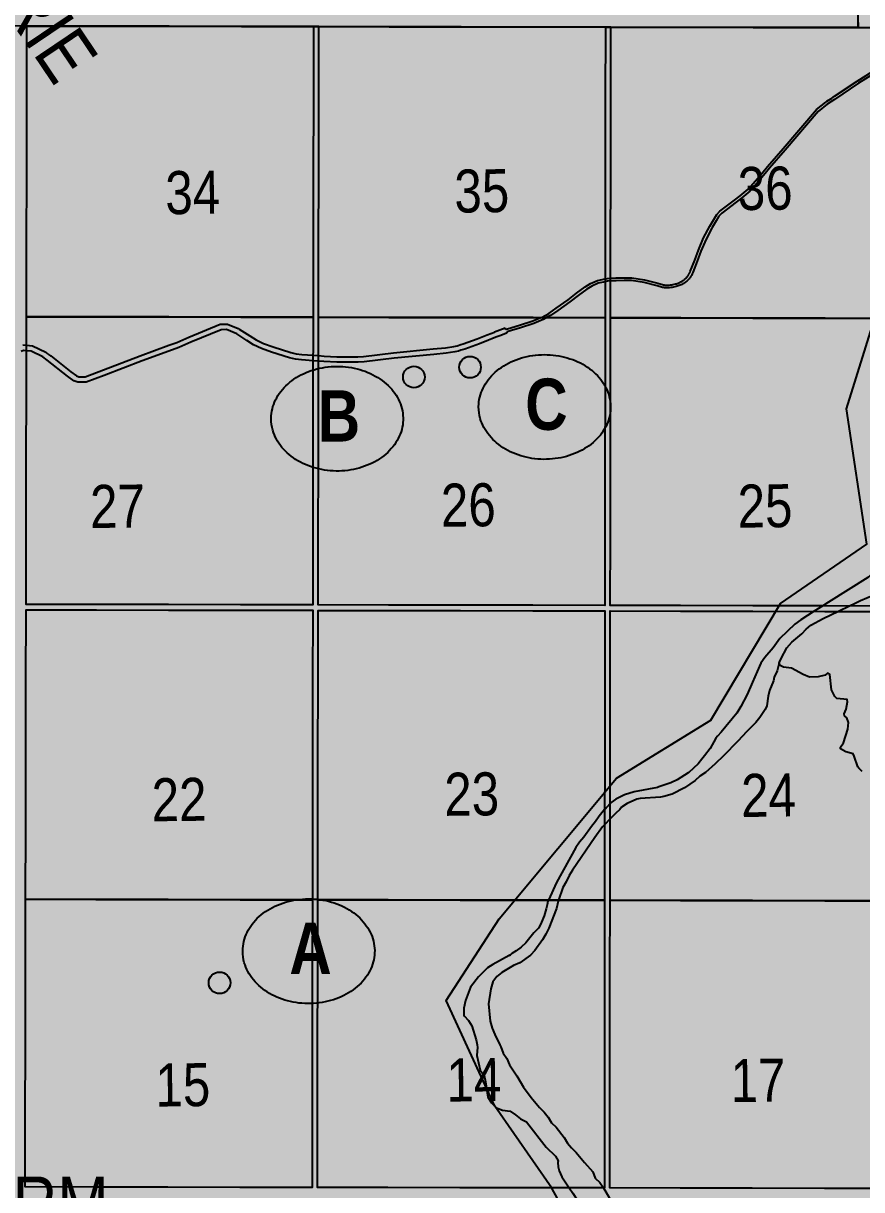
# Model space of a CAD drawing. Extents: x 410314 to 414262, y 6043239 to 6046088.
# Drawn here: x 413202.7 to 413357.8, y 6043409.7 to 6043625.6 of the extents above; entities that cross this region are included whole.
import ezdxf
from ezdxf.enums import TextEntityAlignment as Align

# ---------------------------------------------------------------- set-up
doc = ezdxf.new("R2010")
doc.units = 0
doc.header["$LTSCALE"] = 5
doc.linetypes.add('DASHED2', pattern=[9.525, 6.35, -3.175])
for name, color, linetype in [('AS-RAILWAY', 13, 'TRACKS'), ('CG-NOTES', 7, 'Continuous'), ('Quarters', 8, 'Continuous'), ('RoadSeg', 57, 'DASHED2'), ('ROUTE-MAP-HWY', 2, 'Continuous'), ('ROUTE-MAP-LABELS', 210, 'Continuous'), ('ROUTE-MAP-ROUTE', 90, 'Continuous'), ('T-WATER', 160, 'Continuous'), ('Townships', 57, 'Continuous')]:
    doc.layers.add(name, color=color, linetype=linetype)
doc.layers.add('ROUTE-MAP-BACKGROUND-H', color=7, linetype='Continuous', true_color=0xf0ebff)
doc.styles.add('120', font='ARIALN.TTF', dxfattribs={"height": 13})
doc.styles.add('80', font='ARIALN.TTF', dxfattribs={"height": 10})
doc.styles.add('BOLD', font='ARIALNB.TTF')
doc.linetypes.add('TRACKS', pattern='A,3.81,[130,ltypeshp1.shx,S=6.35,R=0,X=0,Y=0],3.81', length=7.62)

# ---------------------------------------------------------------- blocks, each defined once
blk = doc.blocks.new('*U690')
h = blk.add_hatch(color=255)
edge = h.paths.add_edge_path()
edge.add_line((-79, -11.5), (79, -11.5))
edge.add_arc((79, -5.5), 6, 270, 360)
edge.add_line((85, -5.5), (85, 4))
edge.add_arc((79, 4), 6, 0, 90)
edge.add_line((79, 10), (-79, 10))
edge.add_arc((-79, 4), 6, 90, 180)
edge.add_line((-85, 4), (-85, -5.5))
edge.add_arc((-79, -5.5), 6, 180, 270)
at = {"color": 210, "flags": 128}
blk.add_lwpolyline([(-79, -11.5, 3, 3, 0), (79, -11.5, 3, 3, 0.414214), (85, -5.5, 3, 3, 0), (85, 4, 3, 0, 0.414214), (79, 10, 0, 0, 0), (-79, 10, 0, 0, 0.414214), (-85, 4, 0, 0, 0), (-85, -5.5, 0, 3, 0.414214)], format="xyseb", close=True, dxfattribs=at)
at = {"color": 210, "style": '80'}
blk.add_attdef('ENTER_TEXT_001', (-35.99, -5), '', height=10, dxfattribs=at)
blk = doc.blocks.new('AA')
at = {"const_width": 4}
blk.add_lwpolyline([(-1, 0, 1), (1, 0, 1)], format="xyb", close=True, dxfattribs=at)
blk.add_circle((0, 0), 2)
blk = doc.blocks.new('Route_Letters')
h = blk.add_hatch(color=255)
h.dxf.hatch_style = 1
edge = h.paths.add_edge_path()
edge.add_ellipse((-0.12, 0.46), major_axis=(-11.97, 0), ratio=0.789318, start_angle=0, end_angle=360)
at = {"color": 5}
blk.add_open_spline([(-12.34, 0.46), (-12.34, -0.25), (-12.24, -0.97), (-11.72, -2.79), (-11.14, -3.88), (-9.56, -5.81), (-8.54, -6.66), (-6.22, -8.02), (-4.9, -8.54), (-2.12, -9.17), (-0.66, -9.3), (2.22, -9.13), (3.64, -8.84), (6.27, -7.89), (7.48, -7.22), (9.54, -5.6), (10.38, -4.64), (11.6, -2.54), (11.97, -1.4), (12.18, 0.91), (12.02, 2.08), (11.2, 4.3), (10.54, 5.35), (8.8, 7.2), (7.72, 7.99), (5.29, 9.24), (3.93, 9.68), (1.11, 10.18), (-0.35, 10.23), (-3.22, 9.91), (-4.61, 9.55), (-7.16, 8.47), (-8.32, 7.75), (-10.24, 6.02), (-11, 5.02), (-12.05, 2.86), (-12.32, 1.7), (-12.34, 0.52), (-12.34, 0.49), (-12.34, 0.46)], degree=3, knots=[0, 0, 0, 0, 0.219529, 0.219529, 0.575727, 0.575727, 0.931924, 0.931924, 1.288121, 1.288121, 1.644318, 1.644318, 2.000515, 2.000515, 2.356712, 2.356712, 2.712909, 2.712909, 3.069107, 3.069107, 3.425304, 3.425304, 3.781501, 3.781501, 4.137698, 4.137698, 4.493895, 4.493895, 4.850092, 4.850092, 5.20629, 5.20629, 5.562487, 5.562487, 5.918684, 5.918684, 6.274881, 6.274881, 6.283185, 6.283185, 6.283185, 6.283185], dxfattribs=at)
at = {"color": 14, "style": 'BOLD'}
blk.add_attdef('A', text='', height=9.5, dxfattribs=at).set_placement((0.22, 0.98), align=Align.MIDDLE)
blk = doc.blocks.new('*U689')
h = blk.add_hatch(color=255)
edge = h.paths.add_edge_path()
edge.add_line((-89, -20), (89, -20))
edge.add_arc((89, -14), 6, 270, 360)
edge.add_line((95, -14), (95, 12.5))
edge.add_arc((89, 12.5), 6, 0, 90)
edge.add_line((89, 18.5), (-89, 18.5))
edge.add_arc((-89, 12.5), 6, 90, 180)
edge.add_line((-95, 12.5), (-95, -14))
edge.add_arc((-89, -14), 6, 180, 270)
at = {"color": 14, "flags": 128}
blk.add_lwpolyline([(113.18, 59.67, 0, 7.5, 0), (0, 0, 0, 0, 0)], format="xyseb", dxfattribs=at)
blk.add_lwpolyline([(-89, -20, 3, 3, 0), (89, -20, 3, 3, 0.414214), (95, -14, 3, 3, 0), (95, 12.5, 3, 0, 0.414214), (89, 18.5, 0, 0, 0), (-89, 18.5, 0, 0, 0.414214), (-95, 12.5, 0, 0, 0), (-95, -14, 0, 3, 0.414214)], format="xyseb", close=True, dxfattribs=at)
at = {"color": 14, "style": '80'}
blk.add_attdef('ENTER_TEXT_001', (-35.99, -5), '', height=10, dxfattribs=at)

msp = doc.modelspace()

# ---------------------------------------------------------------- hatches: boundary and pattern name
at = {"layer": 'ROUTE-MAP-BACKGROUND-H'}
h = msp.add_hatch(color=256, dxfattribs=at)
h.dxf.hatch_style = 1
h.paths.add_polyline_path([(413029.102, 6044227.914), (414016.045, 6044227.914), (414016.045, 6043351.708), (413029.102, 6043351.708)])

# ---------------------------------------------------------------- linework, layer by layer
at = {"layer": 'AS-RAILWAY', "ltscale": 0.1, "flags": 128}
msp.add_lwpolyline([(413314.563, 6043353.011), (413313.583, 6043359.74), (413311.135, 6043390.569), (413300.484, 6043410.021), (413289.951, 6043425.192), (413280.941, 6043444.766), (413290.734, 6043459.838), (413312.476, 6043485.872), (413329.909, 6043496.638), (413342.808, 6043518.23), (413358.791, 6043529.192), (413355.03, 6043554.247), (413360.358, 6043571.472), (413376.028, 6043581.494), (413386.057, 6043600.286), (413412.096, 6043625.15), (413425.259, 6043640.496), (413451.584, 6043639.557), (413475.716, 6043632.667), (413496.4, 6043633.919), (413507.996, 6043641.123), (413503.922, 6043654.903), (413496.713, 6043666.178), (413501.414, 6043684.03), (413524.606, 6043689.98), (413537.455, 6043689.041), (413547.171, 6043680.584), (413554.692, 6043671.815), (413565.974, 6043668.37), (413575.063, 6043669.31), (413575.063, 6043678.392), (413569.126, 6043686.392), (413557.72, 6043696.218), (413553.591, 6043706.634), (413551.821, 6043719.8), (413554.181, 6043735.915), (413558.508, 6043743.868), (413569.717, 6043752.712), (413572.274, 6043760.572), (413568.93, 6043769.612), (413562.638, 6043776.097), (413550.642, 6043777.276), (413541.203, 6043777.866), (413535.697, 6043782.779), (413534.91, 6043792.408), (413542.786, 6043811.378), (413557.338, 6043829.458), (413567.957, 6043844.786), (413588.016, 6043852.057), (413617.71, 6043861.687), (413646.617, 6043877.212), (413686.931, 6043886.055), (413706.596, 6043895.095), (413713.963, 6043902.901), (413710.817, 6043919.605), (413690.955, 6043954.389), (413673.825, 6043984.731), (413668.71, 6044003.823), (413674.216, 6044018.562), (413692.308, 6044035.856), (413700.37, 6044058.259), (413696.437, 6044063.368), (413682.475, 6044058.259), (413663.238, 6044100.043), (413668.902, 6044123.625), (413659.463, 6044146.264), (413641.516, 6044164.575), (413618.862, 6044174.952), (413608.165, 6044187.214), (413610.052, 6044207.023), (413586.769, 6044211.425), (413573.24, 6044225.26)], dxfattribs=at)
at = {"layer": 'Quarters'}
for points in [[(413256.328, 6043584.58), (413256.312, 6043571.187), (413242.971, 6043571.21), (413229.63, 6043571.234), (413216.289, 6043571.257), (413203.283, 6043571.279), (413203.304, 6043584.672), (413203.325, 6043598.065), (413203.347, 6043611.569), (413203.368, 6043625.073), (413216.37, 6043625.05), (413229.706, 6043625.027), (413243.042, 6043625.003), (413256.379, 6043624.98), (413256.362, 6043611.476), (413256.345, 6043597.972)], [(413310.36, 6043584.484), (413310.348, 6043571.091), (413297.006, 6043571.115), (413283.665, 6043571.139), (413270.323, 6043571.162), (413257.317, 6043571.185), (413257.333, 6043584.578), (413257.35, 6043597.971), (413257.366, 6043611.474), (413257.383, 6043624.978), (413270.385, 6043624.955), (413283.722, 6043624.931), (413297.059, 6043624.907), (413310.396, 6043624.884), (413310.384, 6043611.38), (413310.372, 6043597.876)], [(413364.384, 6043570.97), (413351.042, 6043571), (413337.701, 6043571.03), (413324.359, 6043571.06), (413311.353, 6043571.089), (413311.365, 6043584.482), (413311.377, 6043597.874), (413311.389, 6043611.378), (413311.401, 6043624.881), (413324.403, 6043624.852), (413337.74, 6043624.821), (413351.077, 6043624.79), (413364.413, 6043624.76), (413364.406, 6043611.257), (413364.398, 6043597.755), (413364.391, 6043584.362)], [(413256.262, 6043531.009), (413256.246, 6043517.951), (413242.901, 6043517.975), (413229.555, 6043517.998), (413216.209, 6043518.021), (413203.199, 6043518.043), (413203.219, 6043531.101), (413203.24, 6043544.494), (413203.262, 6043557.887), (413203.283, 6043571.279), (413216.289, 6043571.257), (413229.63, 6043571.234), (413242.971, 6043571.21), (413256.312, 6043571.187), (413256.295, 6043557.795), (413256.279, 6043544.402)], [(413310.312, 6043530.914), (413310.301, 6043517.856), (413296.955, 6043517.88), (413283.608, 6043517.903), (413270.262, 6043517.927), (413257.251, 6043517.95), (413257.267, 6043531.007), (413257.283, 6043544.4), (413257.3, 6043557.793), (413257.317, 6043571.185), (413270.323, 6043571.162), (413283.665, 6043571.139), (413297.006, 6043571.115), (413310.348, 6043571.091), (413310.336, 6043557.699), (413310.324, 6043544.307)], [(413364.384, 6043570.97), (413364.376, 6043557.578), (413364.369, 6043544.185), (413364.361, 6043530.793), (413364.354, 6043517.735), (413351.009, 6043517.765), (413337.662, 6043517.795), (413324.316, 6043517.825), (413311.305, 6043517.854), (413311.317, 6043530.912), (413311.329, 6043544.304), (413311.341, 6043557.697), (413311.353, 6043571.089), (413324.359, 6043571.06), (413337.701, 6043571.03), (413351.042, 6043571)], [(413256.196, 6043476.769), (413256.18, 6043463.376), (413242.829, 6043463.399), (413229.479, 6043463.422), (413216.128, 6043463.445), (413203.112, 6043463.468), (413203.133, 6043476.861), (413203.155, 6043490.253), (413203.176, 6043503.646), (413203.197, 6043517.039), (413216.208, 6043517.016), (413229.554, 6043516.993), (413242.899, 6043516.97), (413256.245, 6043516.947), (413256.229, 6043503.554), (413256.212, 6043490.162)], [(413310.264, 6043476.674), (413310.252, 6043463.282), (413296.902, 6043463.305), (413283.551, 6043463.329), (413270.2, 6043463.352), (413257.184, 6043463.375), (413257.201, 6043476.767), (413257.217, 6043490.16), (413257.233, 6043503.553), (413257.25, 6043516.945), (413270.261, 6043516.922), (413283.607, 6043516.899), (413296.953, 6043516.875), (413310.3, 6043516.852), (413310.288, 6043503.459), (413310.276, 6043490.067)], [(413364.332, 6043476.553), (413364.325, 6043463.161), (413350.974, 6043463.191), (413337.624, 6043463.221), (413324.273, 6043463.25), (413311.257, 6043463.28), (413311.269, 6043476.672), (413311.281, 6043490.065), (413311.292, 6043503.457), (413311.304, 6043516.85), (413324.315, 6043516.82), (413337.662, 6043516.79), (413351.008, 6043516.76), (413364.354, 6043516.731), (413364.347, 6043503.338), (413364.339, 6043489.946)], [(413256.131, 6043423.198), (413256.115, 6043410.141), (413242.76, 6043410.164), (413229.404, 6043410.187), (413216.049, 6043410.209), (413203.029, 6043410.232), (413203.049, 6043423.29), (413203.07, 6043436.682), (413203.091, 6043450.075), (413203.112, 6043463.468), (413216.128, 6043463.445), (413229.479, 6043463.422), (413242.829, 6043463.399), (413256.18, 6043463.376), (413256.163, 6043449.984), (413256.147, 6043436.591)], [(413310.217, 6043423.104), (413310.206, 6043410.047), (413296.851, 6043410.07), (413283.495, 6043410.093), (413270.14, 6043410.116), (413257.119, 6043410.139), (413257.135, 6043423.197), (413257.152, 6043436.589), (413257.168, 6043449.982), (413257.184, 6043463.375), (413270.2, 6043463.352), (413283.551, 6043463.329), (413296.902, 6043463.305), (413310.252, 6043463.282), (413310.241, 6043449.889), (413310.229, 6043436.497)], [(413364.303, 6043422.983), (413364.296, 6043409.926), (413350.941, 6043409.955), (413337.586, 6043409.985), (413324.231, 6043410.015), (413311.211, 6043410.044), (413311.222, 6043423.102), (413311.234, 6043436.495), (413311.245, 6043449.887), (413311.257, 6043463.28), (413324.273, 6043463.25), (413337.624, 6043463.221), (413350.974, 6043463.191), (413364.325, 6043463.161), (413364.318, 6043449.768), (413364.311, 6043436.376)]]:
    msp.add_lwpolyline(points, close=True, dxfattribs=at)
at = {"layer": 'RoadSeg'}
for points in [[(413202.588, 6043566.053), (413203.274, 6043565.999), (413204.403, 6043565.911), (413206.838, 6043564.73), (413207.071, 6043564.55), (413207.102, 6043564.526), (413207.37, 6043564.319), (413207.73, 6043564.042), (413207.762, 6043564.018), (413211.486, 6043561.071), (413212.521, 6043560.344), (413212.964, 6043560.178), (413214.12, 6043560.181), (413224.343, 6043564.063), (413229.622, 6043565.995), (413231.071, 6043566.525), (413233.306, 6043567.486), (413239.101, 6043569.881), (413240.453, 6043569.914), (413242.426, 6043569.097), (413242.662, 6043568.999), (413244.593, 6043567.719), (413245.768, 6043566.98), (413247.137, 6043566.338), (413248.919, 6043565.686), (413252.223, 6043564.638), (413253.202, 6043564.421), (413254.232, 6043564.303), (413256.303, 6043564.154), (413257.308, 6043564.081), (413258.358, 6043564.005), (413260.712, 6043563.878), (413263.344, 6043563.866), (413264.618, 6043563.863), (413265.654, 6043563.923), (413271.181, 6043564.612), (413278.552, 6043565.311), (413280.79, 6043565.542), (413282.376, 6043565.788), (413282.978, 6043565.914), (413283.659, 6043566.129), (413284.073, 6043566.259), (413286.648, 6043567.203), (413288.546, 6043567.939), (413289.177, 6043568.184), (413289.857, 6043568.447), (413289.879, 6043568.456), (413290.894, 6043568.838), (413291.85, 6043569.199), (413291.876, 6043569.123), (413291.94, 6043568.939), (413291.995, 6043568.954), (413292.261, 6043569.031), (413294.515, 6043569.689), (413296.986, 6043570.514), (413298.422, 6043571.112), (413298.679, 6043571.219), (413299.955, 6043571.908), (413301.313, 6043572.855), (413303.497, 6043574.426), (413305.068, 6043575.619), (413306.658, 6043576.784), (413307.671, 6043577.402), (413308.911, 6043577.964), (413310.354, 6043578.278), (413310.72, 6043578.357), (413311.359, 6043578.394), (413312.345, 6043578.451), (413313.871, 6043578.471), (413315.272, 6043578.455), (413317.665, 6043578.097), (413320.073, 6043577.472), (413321.122, 6043577.199), (413321.204, 6043577.179), (413321.289, 6043577.162), (413321.374, 6043577.148), (413321.46, 6043577.137), (413321.541, 6043577.13), (413321.699, 6043577.124), (413321.713, 6043577.124), (413321.739, 6043577.125), (413321.949, 6043577.129), (413322.188, 6043577.144), (413322.2, 6043577.145), (413322.432, 6043577.167), (413322.669, 6043577.199), (413322.904, 6043577.24), (413323.369, 6043577.347), (413323.534, 6043577.393), (413323.698, 6043577.445), (413323.859, 6043577.503), (413324.018, 6043577.567), (413324.175, 6043577.636), (413324.329, 6043577.712), (413324.48, 6043577.793), (413324.628, 6043577.879), (413324.773, 6043577.971), (413324.914, 6043578.068), (413325.052, 6043578.17), (413325.316, 6043578.39), (413325.406, 6043578.491), (413325.492, 6043578.595), (413325.509, 6043578.616), (413325.575, 6043578.702), (413325.598, 6043578.734), (413325.654, 6043578.812), (413325.683, 6043578.855), (413325.729, 6043578.924), (413325.764, 6043578.98), (413325.801, 6043579.039), (413325.84, 6043579.108), (413325.868, 6043579.157), (413325.91, 6043579.239), (413325.93, 6043579.277), (413325.976, 6043579.372), (413325.989, 6043579.399), (413326.001, 6043579.427), (413326.093, 6043579.648), (413326.918, 6043581.737), (413327.618, 6043583.587), (413328.563, 6043585.865), (413329.72, 6043588.052), (413330.445, 6043589.3), (413330.991, 6043590.169), (413331.593, 6043590.836), (413334.299, 6043592.873), (413335.333, 6043593.651), (413336.805, 6043594.899), (413337.2, 6043595.306), (413337.719, 6043595.917), (413339.328, 6043597.811), (413340.402, 6043599.075), (413343.28, 6043602.406), (413349.431, 6043609.633), (413351.169, 6043611.013), (413351.347, 6043611.13), (413351.387, 6043611.156), (413352.123, 6043611.634), (413352.22, 6043611.697), (413352.527, 6043611.896), (413352.819, 6043612.093), (413356.986, 6043614.903), (413361.646, 6043617.833)], [(413361.921, 6043617.416), (413357.258, 6043614.484), (413352.803, 6043611.479), (413351.461, 6043610.607), (413349.78, 6043609.272), (413343.66, 6043602.081), (413340.781, 6043598.749), (413339.983, 6043597.81), (413337.718, 6043595.145), (413337.569, 6043594.969), (413337.147, 6043594.533), (413335.645, 6043593.261), (413334.574, 6043592.485), (413331.933, 6043590.466), (413331.391, 6043589.866), (413330.872, 6043589.042), (413330.157, 6043587.81), (413329.016, 6043585.655), (413328.083, 6043583.405), (413327.384, 6043581.557), (413326.565, 6043579.483), (413326.507, 6043579.338), (413326.445, 6043579.195), (413326.377, 6043579.054), (413326.305, 6043578.916), (413326.227, 6043578.781), (413326.145, 6043578.648), (413326.058, 6043578.519), (413325.967, 6043578.392), (413325.871, 6043578.269), (413325.667, 6043578.033), (413325.522, 6043577.908), (413325.373, 6043577.787), (413325.22, 6043577.673), (413325.063, 6043577.564), (413324.901, 6043577.461), (413324.736, 6043577.364), (413324.568, 6043577.273), (413324.396, 6043577.188), (413324.396, 6043577.188), (413324.221, 6043577.11), (413324.044, 6043577.039), (413323.863, 6043576.974), (413323.497, 6043576.864), (413323.246, 6043576.801), (413322.994, 6043576.748), (413322.739, 6043576.705), (413322.483, 6043576.67), (413322.226, 6043576.646), (413321.71, 6043576.625), (413321.607, 6043576.626), (413321.504, 6043576.632), (413321.401, 6043576.641), (413321.299, 6043576.654), (413321.197, 6043576.671), (413320.995, 6043576.716), (413319.948, 6043576.988), (413317.565, 6043577.607), (413315.233, 6043577.956), (413313.871, 6043577.972), (413312.363, 6043577.951), (413311.358, 6043577.894), (413310.789, 6043577.861), (413310.354, 6043577.767), (413309.07, 6043577.488), (413307.906, 6043576.96), (413306.937, 6043576.369), (413305.369, 6043575.219), (413303.795, 6043574.025), (413301.602, 6043572.448), (413300.217, 6043571.482), (413299.529, 6043571.11), (413298.894, 6043570.768), (413297.163, 6043570.047), (413294.666, 6043569.213), (413292.426, 6043568.559), (413292.106, 6043568.466), (413292.132, 6043568.39), (413292.184, 6043568.24), (413292.11, 6043568.212), (413291.058, 6043567.815), (413290.31, 6043567.534), (413290.144, 6043567.471), (413289.371, 6043567.17), (413289.062, 6043567.05), (413288.74, 6043566.925), (413287.084, 6043566.281), (413284.401, 6043565.297), (413283.658, 6043565.064), (413283.236, 6043564.931), (413282.558, 6043564.789), (413280.922, 6043564.536), (413278.655, 6043564.301), (413271.292, 6043563.603), (413265.747, 6043562.912), (413264.646, 6043562.848), (413263.341, 6043562.851), (413260.685, 6043562.863), (413258.297, 6043562.991), (413257.306, 6043563.063), (413256.302, 6043563.136), (413254.138, 6043563.293), (413253.034, 6043563.419), (413251.96, 6043563.657), (413248.592, 6043564.725), (413246.746, 6043565.4), (413245.28, 6043566.088), (413244.044, 6043566.866), (413242.184, 6043568.098), (413240.263, 6043568.894), (413239.315, 6043568.871), (413233.701, 6043566.551), (413232.035, 6043565.835), (413231.469, 6043565.59), (413229.621, 6043564.913), (413224.699, 6043563.112), (413217.64, 6043560.432), (413214.308, 6043559.166), (413213.912, 6043559.165), (413212.781, 6043559.162), (413212.042, 6043559.44), (413210.879, 6043560.257), (413207.137, 6043563.218), (413206.302, 6043563.862), (413204.127, 6043564.916), (413203.273, 6043564.982), (413202.728, 6043565.024), (413202.268, 6043564.857)]]:
    msp.add_lwpolyline(points, dxfattribs=at)
at = {"layer": 'ROUTE-MAP-HWY', "const_width": 3.996, "flags": 128}
msp.add_lwpolyline([(413232.25, 6043407.426), (413232.358, 6043408.166), (413232.553, 6043409.334), (413233.375, 6043413.942), (413234.602, 6043420.812), (413235.671, 6043426.804), (413236.002, 6043428.688), (413236.214, 6043430.204), (413236.311, 6043431.102), (413236.39, 6043431.989), (413236.439, 6043432.686), (413236.486, 6043433.554), (413236.514, 6043434.407), (413236.524, 6043435.228), (413236.519, 6043435.933), (413236.493, 6043437.039), (413236.449, 6043437.996), (413236.398, 6043438.734), (413236.306, 6043439.745), (413236.191, 6043440.705), (413236.018, 6043441.891), (413235.841, 6043442.928), (413235.55, 6043444.377), (413235.179, 6043445.927), (413234.79, 6043447.331), (413234.318, 6043448.826), (413233.726, 6043450.468), (413233.27, 6043451.606), (413232.918, 6043452.423), (413232.409, 6043453.533), (413231.931, 6043454.497), (413231.281, 6043455.705), (413230.762, 6043456.615), (413230.077, 6043457.741), (413229.46, 6043458.688), (413228.797, 6043459.649), (413228.156, 6043460.528), (413227.189, 6043461.77), (413226.084, 6043463.075), (413224.651, 6043464.65), (413204.306, 6043486.265), (413199.875, 6043490.986)], dxfattribs=at)
at = {"layer": 'ROUTE-MAP-ROUTE'}
for points, const_width in [([(413280.515, 6043565.051), (413283.148, 6043565.445), (413285.896, 6043566.333), (413289.959, 6043568.013), (413291.992, 6043568.76), (413294.933, 6043569.584), (413297.989, 6043570.642), (413300.013, 6043571.669), (413304.793, 6043575.125), (413306.77, 6043576.634), (413307.769, 6043577.226), (413308.941, 6043577.724), (413310.724, 6043578.137), (413312.355, 6043578.207), (413315.242, 6043578.215), (413317.65, 6043577.85), (413321.239, 6043576.911), (413321.605, 6043576.857), (413322.416, 6043576.91), (413323.399, 6043577.1), (413323.968, 6043577.245), (413324.319, 6043577.399), (413324.8, 6043577.713), (413325.186, 6043577.952), (413325.509, 6043578.226), (413325.806, 6043578.585), (413326.23, 6043579.324), (413327.411, 6043582.428), (413328.747, 6043585.801), (413331.184, 6043590.038), (413331.767, 6043590.707), (413335.396, 6043593.428), (413337.002, 6043594.739), (413349.566, 6043609.423), (413351.293, 6043610.792), (413357.039, 6043614.736), (413361.751, 6043617.626)], 1.998), ([(413234.041, 6043449.594), (413239.549, 6043452.497), (413241.162, 6043456.676), (413236.688, 6043466.134), (413253.118, 6043471.193), (413256.639, 6043474.272), (413262.737, 6043491.137), (413267.904, 6043501.115), (413278.122, 6043517.197), (413280.571, 6043566.17)], 1.997)]:
    msp.add_lwpolyline(points, dxfattribs=dict(at, const_width=const_width))
at = {"layer": 'T-WATER', "linetype": 'Continuous'}
msp.add_line((413350.603, 6043517.789), (413349.054, 6043516.789), dxfattribs=at)
at = {"layer": 'T-WATER'}
for points in [[(413364.324, 6043526.971), (413364.195, 6043526.876), (413362.256, 6043526.156), (413362.208, 6043526.138), (413360.666, 6043524.501), (413358.95, 6043523.008), (413351.668, 6043518.478), (413350.603, 6043517.79), (413350.603, 6043517.789)], [(413342.577, 6043507.246), (413342.911, 6043508.044), (413343.98, 6043510.004), (413344.91, 6043511.072), (413346.74, 6043512.607), (413347.54, 6043513.491), (413348.436, 6043514.213), (413350.684, 6043515.412), (413353.502, 6043516.779), (413355.564, 6043517.778), (413356.633, 6043518.297), (413357.582, 6043518.757), (413361.127, 6043520.27), (413364.321, 6043521.369)], [(413349.054, 6043516.789), (413349.053, 6043516.788), (413346.531, 6043515.159), (413345.462, 6043514.417), (413342.681, 6043511.715), (413341.439, 6043510.011), (413339.871, 6043508.206), (413339.157, 6043507.153), (413338.908, 6043506.586), (413337.617, 6043503.636), (413336.626, 6043501.372), (413335.478, 6043499.128), (413334.695, 6043497.925), (413331.804, 6043494.374), (413331.163, 6043493.689), (413330.812, 6043493.315), (413329.756, 6043491.381), (413328.725, 6043490.049)], [(413342.577, 6043507.246), (413342.158, 6043505.759), (413341.651, 6043504.564), (413341.477, 6043503.888), (413340.764, 6043502.108), (413340.513, 6043501.032), (413340.261, 6043499.247), (413339.991, 6043498.615), (413338.998, 6043497.116), (413338.213, 6043496.182), (413337.611, 6043495.572), (413336.558, 6043494.503), (413334.929, 6043492.714), (413332.228, 6043490.041), (413330.687, 6043488.517), (413328.898, 6043486.934), (413327.9, 6043486.232), (413326.992, 6043485.47), (413325.022, 6043484.069), (413322.779, 6043482.921), (413321.237, 6043482.494), (413320.599, 6043482.384), (413316.855, 6043482.116), (413316.242, 6043481.995), (413314.403, 6043481.169), (413313.402, 6043480.506), (413313.053, 6043480.101), (413312.309, 6043479.435), (413311.235, 6043478.31), (413310.23, 6043477.257), (413309.842, 6043476.851), (413308.425, 6043474.922), (413304.307, 6043468.892), (413303.666, 6043467.853), (413303.135, 6043466.7), (413302.523, 6043465.624), (413301.703, 6043463.321), (413301.639, 6043463.141), (413301.332, 6043461.763), (413299.938, 6043458.142), (413299.402, 6043457.005), (413298.78, 6043455.944), (413297.336, 6043454.002), (413296.568, 6043453.134), (413294.544, 6043451.708), (413293.369, 6043451.205), (413291.247, 6043449.917), (413290.327, 6043449.156), (413289.591, 6043448.206), (413289.198, 6043446.921), (413288.749, 6043444.11), (413289.096, 6043440.892), (413289.455, 6043439.603), (413289.94, 6043438.424), (413290.853, 6043436.554), (413291.036, 6043436.18), (413291.496, 6043434.988), (413292.168, 6043433.994), (413292.66, 6043432.818), (413294.033, 6043430.818), (413295.259, 6043428.701), (413296.672, 6043426.761), (413298.196, 6043424.912), (413299.051, 6043424.091), (413299.795, 6043423.154), (413300.407, 6043422.105), (413301.262, 6043421.286), (413302.74, 6043419.41), (413303.369, 6043418.369), (413304.147, 6043417.459), (413305, 6043416.634), (413306.507, 6043414.765), (413308.07, 6043413.011), (413308.52, 6043411.866), (413309.399, 6043411.07), (413310.079, 6043410.071), (413311.174, 6043408.153)], [(413357.919, 6043487.124), (413357.315, 6043487.713), (413357.135, 6043487.987), (413356.412, 6043489.987), (413356.259, 6043490.411), (413354.897, 6043490.742), (413353.905, 6043491.341), (413353.896, 6043491.595), (413354.467, 6043492.45), (413355.27, 6043494.938), (413355.382, 6043496.168), (413355.066, 6043497.036), (413354.632, 6043497.449), (413354.582, 6043497.784), (413354.952, 6043498.667), (413355.21, 6043500.03), (413355.123, 6043500.438), (413353.224, 6043500.655), (413352.867, 6043500.973), (413352.218, 6043502.222), (413351.945, 6043505.069), (413351.511, 6043505.346), (413351.071, 6043504.953), (413349.747, 6043504.646), (413348.17, 6043504.6), (413347.018, 6043505.074), (413344.823, 6043506.218), (413343.385, 6043506.439), (413342.739, 6043506.735), (413342.577, 6043507.246)], [(413328.725, 6043490.049), (413328.725, 6043490.049), (413328.235, 6043489.416), (413327.539, 6043488.532), (413325.818, 6043486.934), (413325.711, 6043486.854)], [(413325.711, 6043486.854), (413323.65, 6043485.593), (413322.537, 6043485.021), (413320.311, 6043484.272), (413320.023, 6043484.175), (413315.718, 6043483.361), (413313.904, 6043482.775), (413312.343, 6043481.978), (413312.134, 6043481.871), (413311.238, 6043481.173), (413311.238, 6043481.173)], [(413310.232, 6043480.061), (413309.258, 6043478.86), (413308.593, 6043477.843), (413307.814, 6043476.929), (413306.396, 6043474.955), (413305.624, 6043474.032), (413304.936, 6043473.026), (413301.323, 6043466.603), (413299.854, 6043463.324), (413299.764, 6043463.122), (413299.615, 6043462.417), (413299.469, 6043461.731), (413299.084, 6043460.428), (413298.589, 6043459.234), (413298.316, 6043458.714), (413298.006, 6043458.125), (413297.183, 6043457.272), (413295.65, 6043455.437), (413294.798, 6043454.609), (413293.875, 6043453.958), (413293.112, 6043453.419), (413292.827, 6043453.218), (413292.575, 6043453.08), (413289.562, 6043451.433), (413288.583, 6043450.757), (413286.9, 6043449.099), (413285.455, 6043447.181), (413284.525, 6043444.75), (413284.232, 6043443.352), (413284.225, 6043441.905), (413284.245, 6043441.886), (413285.073, 6043441.067), (413285.714, 6043440.029), (413286.485, 6043437.436), (413286.651, 6043436.562), (413286.752, 6043436.027), (413286.696, 6043435.368), (413286.628, 6043434.572), (413287.237, 6043431.858), (413287.938, 6043430.881), (413288.23, 6043429.717), (413288.657, 6043426.855), (413289.294, 6043425.816), (413290.229, 6043424.907), (413291.33, 6043424.446), (413292.771, 6043424.282), (413293.758, 6043423.601), (413294.661, 6043422.834), (413295.795, 6043422.289), (413299.461, 6043417.584), (413301.156, 6043415.907), (413301.64, 6043415.053)], [(413311.238, 6043481.173), (413311.193, 6043481.139), (413310.266, 6043480.104), (413310.232, 6043480.061), (413310.232, 6043480.061)], [(413292.6, 6043453.096), (413292.827, 6043453.218), (413293.112, 6043453.419)], [(413301.64, 6043415.053), (413301.602, 6043414.747), (413301.686, 6043413.991), (413301.828, 6043413.235), (413302.357, 6043412.12), (413303.717, 6043410.082), (413304.388, 6043409.076), (413305.195, 6043407.866), (413307.712, 6043404.093), (413308.898, 6043401.927), (413309.401, 6043400.752), (413310.161, 6043398.626)]]:
    msp.add_lwpolyline(points, dxfattribs=at)
at = {"layer": 'Townships'}
for points in [[(413364.413, 6043624.76), (413357.152, 6043624.776), (413357.153, 6043625.751), (413357.166, 6043652.756), (413357.18, 6043679.542), (413357.193, 6043706.327), (413357.207, 6043733.113), (413357.207, 6043734.117), (413357.221, 6043760.568), (413357.234, 6043787.353), (413357.248, 6043814.139), (413357.262, 6043840.924), (413357.263, 6043841.929), (413357.277, 6043868.379), (413357.291, 6043895.165), (413357.305, 6043921.95), (413357.319, 6043948.736), (413358.324, 6043948.736)], [(413357.153, 6043625.751), (413357.152, 6043624.776), (413337.74, 6043624.821), (413311.401, 6043624.881), (413310.396, 6043624.884), (413283.722, 6043624.931), (413257.383, 6043624.978), (413256.379, 6043624.98), (413229.706, 6043625.027), (413203.368, 6043625.073), (413202.364, 6043625.074), (413175.686, 6043625.121), (413149.343, 6043625.167), (413148.339, 6043625.168), (413121.661, 6043625.215), (413095.318, 6043625.261), (413094.313, 6043625.263), (413067.635, 6043625.309), (413041.293, 6043625.354), (413040.289, 6043625.356), (413030.646, 6043625.399), (413030.648, 6043626.371)], [(413202.364, 6043625.074), (413203.368, 6043625.073), (413229.706, 6043625.027), (413256.379, 6043624.98), (413257.383, 6043624.978), (413283.722, 6043624.931), (413310.396, 6043624.884), (413311.401, 6043624.881), (413337.74, 6043624.821), (413357.152, 6043624.776), (413364.413, 6043624.76)]]:
    msp.add_lwpolyline(points, dxfattribs=at)

# ---------------------------------------------------------------- block references
at = {"layer": 'CG-NOTES'}
for p, xscale, yscale, zscale in [((413285.359, 6043561.945), 0.9986737267493196, 0.9986737267493196, 0.9986737267493196), ((413274.965, 6043560.123), 0.9986737267493196, 0.9986737267493196, 0.9986737267493196), ((413239.007, 6043448.016), 0.9991203335384056, 0.9991203335384056, 0.9991203335384056)]:
    msp.add_blockref('AA', p, dxfattribs=dict(at, xscale=xscale, yscale=yscale, zscale=zscale))
for p, xscale, yscale, zscale, values in [((413299.268, 6043554.117), 0.9986737267493196, 0.9986737267493196, 0.9986737267493196, {'A': 'C'}), ((413260.882, 6043551.95), 0.9986737267493196, 0.9986737267493196, 0.9986737267493196, {'A': 'B'}), ((413255.614, 6043453.401), 0.9991203335384056, 0.9991203335384056, 0.9991203335384056, {'A': 'A'})]:
    msp.add_blockref('Route_Letters', p, dxfattribs=dict(at, xscale=xscale, yscale=yscale, zscale=zscale)).add_auto_attribs(values)
ref = msp.add_blockref('*U689', (413128.097, 6043398.768), dxfattribs=dict(at, xscale=0.9986737267493196, yscale=0.9986737267493196, zscale=0.9986737267493196))
ref.add_attrib('ENTER_TEXT_001', 'SECURITY SHACK W/ GATE ARM', (413038.015, 6043402.182), dxfattribs={"layer": '0', "color": 14, "height": 9.98674, "style": '80'})
ref.add_attrib('ENTER_TEXT_002', '200m OFF HIGHWAY', (413071.722, 6043385.361), dxfattribs={"layer": '0', "color": 14, "height": 9.98674, "style": '80'})
at = {"layer": 'ROUTE-MAP-LABELS'}
ref = msp.add_blockref('*U690', (413168.807, 6043681.617), dxfattribs=dict(at, xscale=0.9993874498160251, yscale=0.9993874498160251, zscale=0.9993874498160251, rotation=304.0145896158411))
ref.add_attrib('ENTER_TEXT_001', '124 km TO GRANDE PRAIRIE', (413120.362, 6043744.46), dxfattribs={"layer": '0', "color": 210, "height": 9.99387, "rotation": 304.01459, "style": '80'})

# ---------------------------------------------------------------- texts
at = {"layer": 'RoadSeg', "style": '120'}
for s, p in [('34', (413229.018, 6043590.245)), ('35', (413282.505, 6043590.54)), ('36', (413334.944, 6043591.011)), ('27', (413215.092, 6043532.172)), ('26', (413280.007, 6043532.41)), ('25', (413334.911, 6043532.238)), ('22', (413226.489, 6043477.896)), ('23', (413280.635, 6043478.908)), ('24', (413335.561, 6043478.694)), ('15', (413227.187, 6043425.1)), ('14', (413281.037, 6043426.021)), ('17', (413333.612, 6043425.931))]:
    msp.add_text(s, height=7.9604, rotation=0.67212, dxfattribs=at).set_placement(p)

doc.saveas('drawing.dxf')
